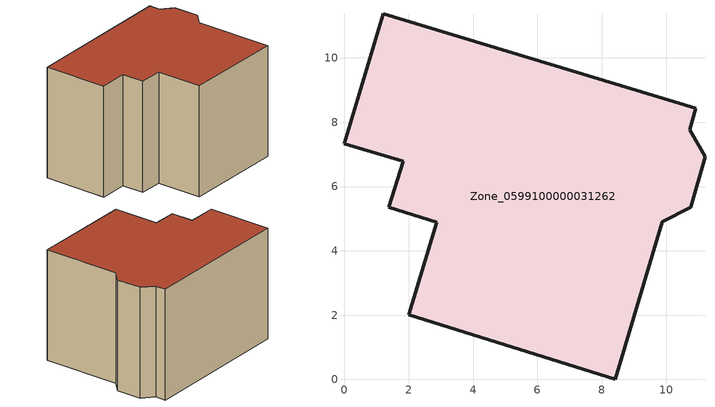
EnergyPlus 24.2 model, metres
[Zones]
Zone_0599100000031262
 floor ground (C_G): 9.88,4.9 8.43,0 1.99,2.01 2.86,4.89 1.38,5.36 1.82,6.79 0,7.33 1.2,11.38 10.93,8.43 10.73,7.77 11.21,6.93 10.77,5.36 z1.79
 wall outside (C_F): 10.93,8.43 1.2,11.38 0,7.33 1.82,6.79 1.38,5.36 2.86,4.89 1.99,2.01 8.43,0 9.88,4.9 10.77,5.36 11.21,6.93 10.73,7.77 10.93,8.43 z1.79:9.21
 roof outside (C_R): 2.86,4.89 1.99,2.01 8.43,0 9.88,4.9 10.77,5.36 11.21,6.93 10.73,7.77 10.93,8.43 1.2,11.38 0,7.33 1.82,6.79 1.38,5.36 z9.21
[BUILDING]
Pand.0599100000031262: North Axis=0; Terrain=City; Loads Convergence Tolerance Value=0.04; Temperature Convergence Tolerance Value=0.4; Solar Distribution=FullExterior; Maximum Number of Warmup Days=25; Minimum Number of Warmup Days=1
[Site:Location]
Rotterdam.The.Hague.AP_ZH_NLD Design_Conditions: Latitude=51.96; Longitude=4.45; Time Zone=1; Elevation=-4.5
[SITE:GROUNDTEMPERATURE:BUILDINGSURFACE]
18, 18, 18, 18, 18, 18, 18, 18, 18, 18, 18, 18
[MATERIAL] Thermal Absorptance=0.9; Solar Absorptance=0.7; Visible Absorptance=0.7
Name | Roughness | Thickness | Conductivity | Density | Specific Heat
G.TC.1946 | MediumSmooth | 0.15 | 1 | 540 | 1210
F.TC.1946 | Rough | 0.3 | 0.857143 | 1920 | 840
R.TC.1946 | MediumRough | 0.2 | 0.909091 | 1500 | 1000
[CONSTRUCTION]
C_G: G.TC.1946
C_F: F.TC.1946
C_R: R.TC.1946
[ZONE]
Zone_0599100000031262: Type=1; Multiplier=1; Ceiling Height=Autocalculate; Volume=Autocalculate; Floor Area=autocalculate; Part of Total Floor Area=Yes
[ZONEINFILTRATION:DESIGNFLOWRATE]
Infil_Zone_0599100000031262: Zone or ZoneList or Space or SpaceList=Zone_0599100000031262; Schedule=AlwaysOn; Design Flow Rate Calculation Method=Flow/Area; Flow Rate per Floor Area=0.003; Constant Term Coefficient=1; Temperature Term Coefficient=0; Velocity Term Coefficient=0; Velocity Squared Term Coefficient=0
[HVACTEMPLATE:ZONE:IDEALLOADSAIRSYSTEM]
Zone_0599100000031262: Maximum Heating Supply Air Temperature=50; Minimum Cooling Supply Air Temperature=13; Maximum Heating Supply Air Humidity Ratio=0.0156; Minimum Cooling Supply Air Humidity Ratio=0.0077; Heating Limit=NoLimit; Cooling Limit=NoLimit; Dehumidification Control Type=ConstantSensibleHeatRatio; Cooling Sensible Heat Ratio=0.7; Dehumidification Setpoint=60; Humidification Control Type=None; Humidification Setpoint=30; Outdoor Air Method=None; Outdoor Air Flow Rate per Person=0.00944; Outdoor Air Flow Rate per Zone Floor Area=0; Outdoor Air Flow Rate per Zone=0; Demand Controlled Ventilation Type=None; Outdoor Air Economizer Type=NoEconomizer; Heat Recovery Type=None; Sensible Heat Recovery Effectiveness=0.7; Latent Heat Recovery Effectiveness=0.65
[ZONECONTROL:THERMOSTAT]
ThermostatControl_Zone_0599100000031262: Zone or ZoneList=Zone_0599100000031262; Control Type Schedule=DualSetpointControlType; Control 1=Thermostat_Zone_0599100000031262; Temperature Difference Between Cutout And Setpoint=0
[THERMOSTATSETPOINT:DUALSETPOINT]
Thermostat_Zone_0599100000031262: Heating Setpoint Temperature Schedule=HeatingSetpoint_Zone_0599100000031262; Cooling Setpoint Temperature Schedule=CoolingSetpoint_Zone_0599100000031262
[SCHEDULE:COMPACT]
HeatingSetpoint_Zone_0599100000031262: Through: 12/31, For: AllDays, Until: 24:00, 21
CoolingSetpoint_Zone_0599100000031262: Through: 12/31, For: AllDays, Until: 24:00, 24
DualSetpointControlType: Through: 12/31, For: AllDays, Until: 24:00, 4
AlwaysOn: Through: 12/31, For: AllDays, Until: 24:00, 1
